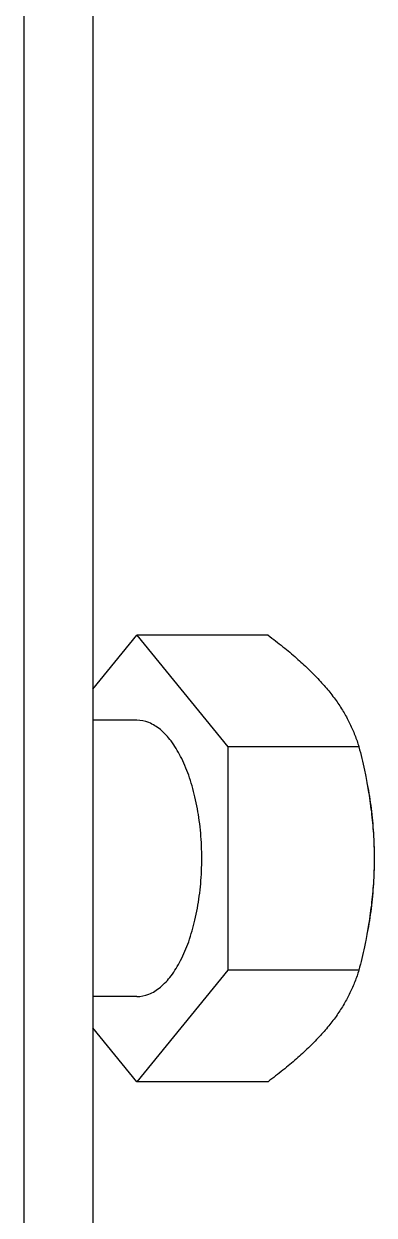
# Model space of a CAD drawing. Extents: x 1635833 to 4277885, y 16914845 to 35313750.
# Drawn here: x 2209785.7 to 2209859.4, y 17884917.2 to 17885168 of the extents above; entities that cross this region are included whole.
import ezdxf

# ---------------------------------------------------------------- set-up
doc = ezdxf.new("R2010")
doc.units = 0
doc.header["$LTSCALE"] = 1000
doc.header["$MEASUREMENT"] = 0
doc.layers.add('02___PRT_ALL_AXES', color=7, linetype='Continuous')

# ---------------------------------------------------------------- blocks, each defined once
blk = doc.blocks.new('抗震大样1')
at = {"color": 2, "linetype": 'Continuous'}
for p, q in [((2611.003209599759, -426.6520565391984), (2611.003209599759, -3085.297560543753)), ((2631.773877603002, -426.6520565391984), (2631.773877603002, -3085.297560543753))]:
    blk.add_line(p, q, dxfattribs=at)
at = {"color": 6, "linetype": 'Continuous'}
for p, q in [((2631.773877603002, -791.1597508757841), (2644.9869394782, -774.9104922635015)), ((2644.9869394782, -774.9104922635015), (2672.290405791719, -808.4879544076975)), ((2672.290405791719, -808.4879544076975), (2672.290405791719, -875.6428786821198)), ((2672.290405791719, -875.6428786821198), (2644.9869394782, -909.2203407722991)), ((2644.9869394782, -909.2203407722991), (2631.773877603002, -892.9710821714252))]:
    blk.add_line(p, q, dxfattribs=at)
at = {"layer": '02___PRT_ALL_AXES', "color": 6, "linetype": 'Continuous'}
for p, q in [((2684.415098208934, -774.9104922635015), (2644.9869394782, -774.9104922635015)), ((2644.9869394782, -800.524080543546), (2631.773877603002, -800.524080543546)), ((2711.718564519193, -808.4879544076975), (2672.290405791719, -808.4879544076975)), ((2711.718564519193, -875.6428786821198), (2672.290405791719, -875.6428786821198)), ((2644.9869394782, -883.6067525451072), (2631.773877603002, -883.6067525451072)), ((2684.415098208934, -909.2203407722991), (2644.9869394782, -909.2203407722991))]:
    blk.add_line(p, q, dxfattribs=at)
for points, start_tangent, end_tangent in [([(2684.415098208468, -774.9104922651313), (2688.900138085708, -778.411822762806), (2692.919808113482, -781.7885342664085), (2696.539257905912, -785.1057901193853), (2699.783846111037, -788.4038285170682), (2702.653260144871, -791.6992237772793)], (0.797733457845802, -0.6030102239874382), (0.6308956975837421, -0.7758676554479659)), ([(2702.653260144871, -791.6992237772793), (2705.142757426016, -794.9940740168095), (2707.261641396675, -798.2918084613048), (2709.037200930994, -801.6092246114276), (2710.509455333464, -804.9867649518419), (2711.718564518727, -808.4879544079304)], (0.6308952931440172, -0.7758679843173868), (0.290312617461952, -0.9569318597174987)), ([(2644.986939477734, -883.6067525460385), (2648.570510016289, -882.8994323292281), (2652.032046360429, -880.801558725303), (2655.253670059144, -877.3845722237602), (2658.125672571827, -872.7648342682514), (2660.550251255278, -867.0996644408442), (2662.444840011653, -860.5819833620917), (2663.744920946192, -853.4337427699938), (2664.40622129431, -845.898367444519), (2664.40622129431, -838.2324655950069), (2663.744920946192, -830.697090331465), (2662.444840011653, -823.5488497316837), (2660.550251255278, -817.0311686082277), (2658.125672571827, -811.3659988134168), (2655.253670059144, -806.7462608213536), (2652.032046360429, -803.3292743242346), (2648.570510016289, -801.2314007203095), (2644.986939477734, -800.5240805456415)], (1, 0), (-1, 0)), ([(2711.718564518727, -808.4879544079304), (2713.356502385344, -815.4906153914053), (2713.753273325507, -817.4221975314431)], (0.2469882848062499, -0.9690184658552524), (0.1950651251616139, -0.9807902920327485)), ([(2713.753273325507, -817.4221975314431), (2714.630404216703, -822.2440384465735), (2715.552432033699, -828.8785501271486), (2716.115224913228, -835.4746269024909), (2716.304992922582, -842.0654165409505)], (0.195065125370445, -0.9807902919912149), (0, -1)), ([(2714.146792236716, -819.4030777728185), (2714.226746305358, -819.8099082014523), (2715.374702036381, -827.0134666061494), (2716.071421817876, -834.4745145519264), (2716.304992964957, -842.065417033853)], (0.1948118403599862, -0.9808406327510885), (0, -1)), ([(2716.304992922582, -842.0654165409505), (2716.115286685526, -848.6551298482809), (2715.552622209769, -855.2505957961548), (2714.630629413296, -861.8854251513258), (2713.753247606102, -866.708764877636)], (-7.098577909573665e-07, -0.9999999999997482), (-0.1950659633896004, -0.9807901253208493)), ([(2716.304992964957, -842.065417033853), (2716.071421735454, -849.6563193686306), (2715.374701953493, -857.1173671835568), (2714.226746224798, -864.3209254255053), (2714.146792236716, -864.7277552667074)], (-6.541805192882833e-07, -0.9999999999997862), (-0.194811829087033, -0.9808406349900909)), ([(2713.753247606102, -866.708764877636), (2713.356441983487, -868.6405028847512), (2711.718564518727, -875.6428786835168)], (-0.1950659645730812, -0.9807901250854709), (-0.2469882860032349, -0.9690184655501587)), ([(2711.718564518727, -875.6428786835168), (2710.509400413372, -879.1442091690842), (2709.037533969153, -882.5209206747822), (2707.262139853556, -885.8381765179802), (2705.143137448002, -889.1362149359193), (2702.65325956326, -892.4316100126598)], (-0.2903126187082214, -0.9569318593394073), (-0.6308956978934643, -0.7758676551961158)), ([(2702.65325956326, -892.4316100126598), (2699.784345273394, -895.7264666131232), (2696.540133843664, -899.0241995207034), (2692.920590008143, -902.3416141360067), (2688.89996161731, -905.719152939273), (2684.415098208468, -909.2203407722991)], (-0.6308963610814093, -0.7758671159252954), (-0.7977334587894406, -0.6030102227390811))]:
    blk.add_spline(points, degree=3, dxfattribs=dict(at, start_tangent=start_tangent, end_tangent=end_tangent))

msp = doc.modelspace()

# ---------------------------------------------------------------- block references
at = {"xscale": 0.7, "yscale": 0.7, "zscale": 0.7}
msp.add_blockref('抗震大样1', (2207958.033858371, 17885581.71706331), dxfattribs=at)

doc.saveas('drawing.dxf')
